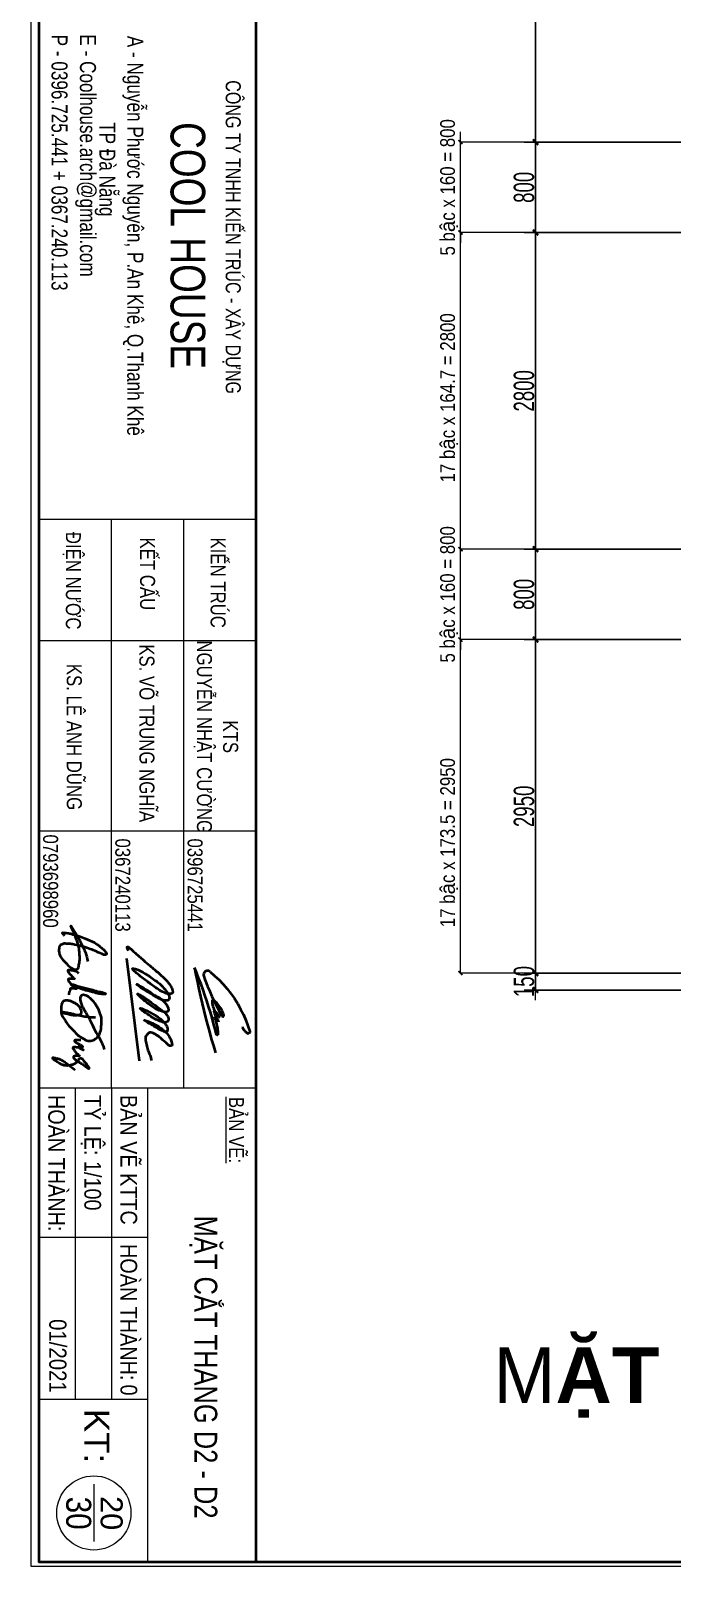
# Model space of a CAD drawing. Header units: inches. Extents: x 921646 to 2157952, y -92667 to 262089.
# Drawn here: x 1992484 to 1998157, y 19382 to 32964 of the extents above; entities that cross this region are included whole.
import ezdxf
from ezdxf.enums import TextEntityAlignment as Align

# ---------------------------------------------------------------- set-up
doc = ezdxf.new("R2010")
doc.units = ezdxf.units.IN
doc.header["$MEASUREMENT"] = 0
doc.layers.get('0').update_dxf_attribs({"lineweight": 9})
doc.layers.get('DEFPOINTS').update_dxf_attribs({"lineweight": 9})
for name, color, linetype, lineweight in [('00 gach chiu lua', 30, 'Continuous', 13), ('09-DIMOUT', 251, 'Continuous', 9), ('13 TRICH DAN', 134, 'Continuous', 9), ('Cp Net Manh 0.15', 8, 'Continuous', 15), ('Cp Net Thep 0.40', 2, 'Continuous', 40), ('Cp Text 0.15', 3, 'Continuous', 15), ('dim', 252, 'Continuous', 9)]:
    doc.layers.add(name, color=color, linetype=linetype, lineweight=lineweight)
doc.layers.add('02-TEXT', color=7, linetype='Continuous')
doc.styles.add('C', font='VHARIAL.TTF')
doc.styles.add('IN', font='VHARIAL.TTF')
doc.styles.add('KICHTHUOC', font='VHELVCN.TTF', dxfattribs={"width": 0.8})
doc.styles.add('Text', font='VKORIN.TTF')
doc.styles.add('VNI-AVO bold', font='VAVOB.TTF')
doc.styles.add('VNI-HEVLECON regular', font='VHELVCN.TTF')
doc.dimstyles.new('Copy of 100', dxfattribs={"dimscale": 100, "dimtxt": 1.8, "dimasz": 0.003, "dimexe": 1, "dimexo": 0, "dimgap": 0.1, "dimtad": 1, "dimdec": 0, "dimdsep": 46, "dimtxsty": 'KICHTHUOC', "dimblk": '1A', "dimcen": 0.001, "dimdle": 1.5, "dimclrt": 3, "dimadec": 0, "dimazin": 0, "dimtfac": 1, "dimtdec": 0, "dimtix": 1, "dimtmove": 2, "dimatfit": 3, "dimldrblk": '1A', "dimfxl": 1, "dimtolj": 1, "dimtzin": 0, "dimarcsym": 0})
doc.dimstyles.new('KL - 50', dxfattribs={"dimscale": 100, "dimtxt": 1.5, "dimasz": 0.9, "dimexe": 0, "dimexo": 1.2, "dimgap": 0.2, "dimtad": 1, "dimdec": 0, "dimlfac": 0.5, "dimzin": 12, "dimdsep": 46, "dimtxsty": 'VNI-HEVLECON regular', "dimblk": 'ARCHTICK', "dimcen": 0.5, "dimclrd": 256, "dimclre": 256, "dimclrt": 7, "dimadec": 0, "dimazin": 0, "dimtfac": 1, "dimtdec": 0, "dimtix": 1, "dimtmove": 2, "dimatfit": 3, "dimldrblk": 'ARCHTICK', "dimfxl": 200, "dimtolj": 1, "dimtzin": 0, "dimlwd": -1, "dimlwe": -1, "dimarcsym": 0})

# ---------------------------------------------------------------- blocks, each defined once
blk = doc.blocks.new('Khung Ht dep')
for p, q in [((17870, 4392), (17870, 1792)), ((19329, 4392), (19329, 1792)), ((21612, 4392), (21612, 1792)), ((24693, 4392), (24693, 1792)), ((17870, 3525), (24693, 3525)), ((24693, 3092), (30380, 3092)), ((17870, 2658), (24693, 2658))]:
    blk.add_line(p, q)
at = {"ltscale": 100}
blk.add_line((29447, 2449), (30135, 2449), dxfattribs=at)
blk.add_circle((29791, 2449), 445, dxfattribs=at)
at = {"layer": 'Cp Net Thep 0.40', "color": 106}
blk.add_line((3162, 4392), (30380, 4392), dxfattribs=at)
at = {"layer": 'Cp Net Thep 0.40'}
for p, q in [((23746, 4209), (23811, 4242)), ((23811, 4242), (23878, 4271)), ((23878, 4271), (23946, 4297)), ((23946, 4297), (24016, 4319)), ((23976, 4236), (23984, 4240)), ((23984, 4240), (23991, 4245)), ((23991, 4245), (23999, 4250)), ((23999, 4250), (24006, 4255)), ((24006, 4255), (24012, 4262)), ((24012, 4262), (24019, 4268)), ((24016, 4319), (24019, 4320)), ((24019, 4320), (24021, 4320)), ((24019, 4268), (24024, 4275)), ((24021, 4320), (24024, 4319)), ((24024, 4319), (24027, 4318)), ((24024, 4275), (24029, 4283)), ((24027, 4318), (24030, 4317)), ((24029, 4283), (24033, 4291)), ((24030, 4317), (24032, 4315)), ((24032, 4315), (24034, 4313)), ((24033, 4291), (24037, 4299)), ((24034, 4313), (24036, 4310)), ((24036, 4310), (24037, 4308)), ((24037, 4308), (24037, 4305)), ((24037, 4305), (24038, 4302)), ((24038, 4302), (24037, 4299)), ((23503, 4048), (23560, 4093)), ((23560, 4093), (23620, 4135)), ((23620, 4135), (23682, 4174)), ((23682, 4174), (23746, 4209)), ((23959, 4230), (23967, 4233)), ((23967, 4233), (23976, 4236)), ((23297, 3842), (23345, 3897)), ((23345, 3897), (23395, 3950)), ((23395, 3950), (23448, 4000)), ((23448, 4000), (23503, 4048)), ((23595, 3865), (23635, 3884)), ((23634, 3876), (23633, 3874)), ((23633, 3874), (23634, 3872)), ((23635, 3879), (23634, 3877)), ((23634, 3877), (23634, 3876)), ((23634, 3872), (23634, 3871)), ((23634, 3871), (23635, 3869)), ((23635, 3884), (23641, 3887)), ((23641, 3887), (23635, 3879)), ((23635, 3869), (23636, 3868)), ((23641, 3887), (23675, 3903)), ((23646, 3894), (23641, 3887)), ((23659, 3909), (23646, 3894)), ((23672, 3923), (23659, 3909)), ((23660, 3867), (23678, 3869)), ((23686, 3936), (23672, 3923)), ((23675, 3903), (23714, 3923)), ((23678, 3869), (23696, 3872)), ((23701, 3949), (23686, 3936)), ((23696, 3872), (23714, 3877)), ((23717, 3960), (23701, 3949)), ((23714, 3923), (23753, 3944)), ((23714, 3877), (23731, 3882)), ((23733, 3971), (23717, 3960)), ((23731, 3882), (23748, 3889)), ((23750, 3980), (23733, 3971)), ((23748, 3889), (23765, 3896)), ((23767, 3989), (23750, 3980)), ((23753, 3944), (23792, 3965)), ((23765, 3896), (23772, 3900)), ((23785, 3996), (23767, 3989)), ((23769, 3896), (23768, 3895)), ((23768, 3895), (23768, 3893)), ((23768, 3893), (23768, 3892)), ((23768, 3892), (23768, 3891)), ((23768, 3891), (23769, 3890)), ((23772, 3900), (23769, 3896)), ((23769, 3890), (23769, 3889)), ((23769, 3889), (23770, 3888)), ((23770, 3888), (23772, 3887)), ((23772, 3900), (23781, 3905)), ((23773, 3902), (23772, 3900)), ((23772, 3887), (23773, 3887)), ((23778, 3908), (23773, 3902)), ((23773, 3887), (23774, 3887)), ((23774, 3887), (23775, 3887)), ((23775, 3887), (23777, 3887)), ((23777, 3887), (23787, 3891)), ((23783, 3913), (23778, 3908)), ((23781, 3905), (23797, 3914)), ((23787, 3919), (23783, 3913)), ((23803, 4003), (23785, 3996)), ((23793, 3924), (23787, 3919)), ((23787, 3891), (23798, 3895)), ((23792, 3965), (23830, 3987)), ((23798, 3929), (23793, 3924)), ((23797, 3914), (23812, 3924)), ((23803, 3934), (23798, 3929)), ((23798, 3895), (23808, 3899)), ((23822, 4008), (23803, 4003)), ((23809, 3938), (23803, 3934)), ((23808, 3899), (23818, 3904)), ((23815, 3943), (23809, 3938)), ((23812, 3924), (23826, 3936)), ((23821, 3947), (23815, 3943)), ((23818, 3904), (23828, 3908)), ((23822, 4008), (23819, 4007)), ((23827, 3951), (23821, 3947)), ((23825, 4008), (23822, 4008)), ((23827, 4008), (23825, 4008)), ((23826, 3936), (23840, 3948)), ((23830, 4006), (23827, 4008)), ((23834, 3954), (23827, 3951)), ((23828, 3908), (23839, 3913)), ((23832, 4005), (23830, 4006)), ((23830, 3987), (23832, 3989)), ((23834, 4002), (23832, 4005)), ((23832, 3989), (23834, 3991)), ((23835, 4000), (23834, 4002)), ((23834, 3991), (23835, 3994)), ((23835, 3955), (23834, 3954)), ((23836, 3997), (23835, 4000)), ((23835, 3994), (23836, 3997)), ((23836, 3955), (23835, 3955)), ((23837, 3956), (23836, 3955)), ((23838, 3955), (23837, 3956)), ((23838, 3900), (23837, 3899)), ((23837, 3899), (23837, 3898)), ((23837, 3898), (23837, 3897)), ((23837, 3897), (23837, 3897)), ((23837, 3897), (23837, 3896)), ((23837, 3896), (23838, 3895)), ((23839, 3955), (23838, 3955)), ((23843, 3904), (23838, 3900)), ((23838, 3900), (23838, 3900)), ((23838, 3895), (23839, 3894)), ((23838, 3895), (23838, 3895)), ((23840, 3954), (23839, 3955)), ((23839, 3913), (23849, 3918)), ((23839, 3894), (23840, 3894)), ((23841, 3953), (23840, 3954)), ((23840, 3948), (23841, 3949)), ((23840, 3894), (23841, 3894)), ((23841, 3952), (23841, 3953)), ((23841, 3951), (23841, 3952)), ((23841, 3950), (23841, 3951)), ((23841, 3949), (23841, 3950)), ((23841, 3894), (23857, 3900)), ((23841, 3894), (23842, 3894)), ((23847, 3908), (23843, 3904)), ((23852, 3912), (23847, 3908)), ((23849, 3918), (23859, 3923)), ((23917, 3885), (23849, 3866)), ((23857, 3916), (23852, 3912)), ((23862, 3920), (23857, 3916)), ((23857, 3900), (23874, 3906)), ((23859, 3923), (23869, 3928)), ((23867, 3924), (23862, 3920)), ((23872, 3928), (23867, 3924)), ((23869, 3928), (23878, 3934)), ((23877, 3931), (23872, 3928)), ((23874, 3906), (23891, 3911)), ((23882, 3935), (23877, 3931)), ((23878, 3934), (23888, 3939)), ((23887, 3938), (23882, 3935)), ((23892, 3942), (23887, 3938)), ((23888, 3939), (23898, 3945)), ((23891, 3911), (23908, 3916)), ((23898, 3945), (23892, 3942)), ((23908, 3916), (23926, 3920)), ((23985, 3903), (23917, 3885)), ((23926, 3920), (23943, 3924)), ((23943, 3924), (23960, 3927)), ((23960, 3927), (23978, 3930)), ((23978, 3930), (23996, 3932)), ((24054, 3920), (23985, 3903)), ((23996, 3932), (24013, 3934)), ((24013, 3934), (24031, 3935)), ((24031, 3935), (24049, 3936)), ((24049, 3936), (24051, 3936)), ((24051, 3936), (24052, 3935)), ((24052, 3935), (24054, 3935)), ((24054, 3935), (24055, 3933)), ((24055, 3921), (24054, 3920)), ((24055, 3933), (24057, 3932)), ((24056, 3923), (24055, 3921)), ((24057, 3925), (24056, 3923)), ((24057, 3932), (24057, 3930)), ((24057, 3930), (24058, 3928)), ((24058, 3926), (24057, 3925)), ((24058, 3928), (24058, 3926)), ((24102, 3857), (24186, 3882)), ((24186, 3882), (24270, 3907)), ((23288, 3823), (23286, 3813)), ((23286, 3813), (23287, 3803)), ((23287, 3803), (23290, 3793)), ((23292, 3833), (23288, 3823)), ((23290, 3793), (23295, 3785)), ((23297, 3842), (23292, 3833)), ((23295, 3785), (23302, 3777)), ((23302, 3777), (23310, 3771)), ((23310, 3771), (23319, 3767)), ((23381, 3709), (23315, 3683)), ((23319, 3767), (23329, 3765)), ((23329, 3765), (23339, 3765)), ((23336, 3673), (23422, 3690)), ((23339, 3765), (23349, 3767)), ((23349, 3767), (23391, 3781)), ((23447, 3734), (23381, 3709)), ((23391, 3781), (23432, 3797)), ((23422, 3690), (23507, 3708)), ((23432, 3797), (23473, 3813)), ((23513, 3758), (23447, 3734)), ((23473, 3813), (23514, 3830)), ((23507, 3708), (23593, 3727)), ((23580, 3781), (23513, 3758)), ((23514, 3830), (23555, 3847)), ((23555, 3847), (23595, 3865)), ((23647, 3804), (23580, 3781)), ((23593, 3727), (23678, 3747)), ((23636, 3868), (23637, 3867)), ((23637, 3867), (23639, 3866)), ((23639, 3866), (23640, 3866)), ((23640, 3866), (23642, 3866)), ((23642, 3866), (23660, 3867)), ((23642, 3866), (23644, 3866)), ((23714, 3825), (23647, 3804)), ((23678, 3747), (23763, 3768)), ((23782, 3846), (23714, 3825)), ((23763, 3768), (23848, 3789)), ((23849, 3866), (23782, 3846)), ((23848, 3789), (23933, 3811)), ((23933, 3811), (24017, 3834)), ((24017, 3834), (24102, 3857)), ((23315, 3683), (23250, 3657)), ((23250, 3657), (23336, 3673)), ((23140, 2839), (24368, 2993))]:
    blk.add_line(p, q, dxfattribs=at)
at = {"layer": 'Cp Net Thep 0.40', "color": 106, "flags": 128}
blk.add_lwpolyline([(30380, 21415), (30380, 1792), (3162, 1792), (3162, 21415)], close=True, dxfattribs=at)
at = {"layer": 'Cp Net Thep 0.40'}
for points, knots in [([(23048, 2865), (23027, 2855), (22967, 2827), (23089, 2961), (23141, 3026), (23235, 3131), (23301, 3212), (23365, 3283), (23407, 3328), (23451, 3358), (23487, 3381), (23521, 3395), (23561, 3395), (23568, 3339), (23546, 3285), (23502, 3202), (23420, 3102), (23362, 3014), (23226, 2858), (23293, 3025), (23338, 3094), (23401, 3184), (23458, 3266), (23532, 3317), (23579, 3355), (23637, 3358), (23649, 3299), (23615, 3216), (23554, 3120), (23507, 3035), (23410, 2909), (23518, 3089), (23577, 3172), (23623, 3262), (23682, 3316), (23722, 3336), (23757, 3349), (23789, 3323), (23776, 3272), (23749, 3197), (23690, 3105), (23495, 2886), (23657, 3127), (23724, 3218), (23777, 3295), (23829, 3335), (23885, 3357), (23912, 3305), (23897, 3260), (23876, 3200), (23828, 3122), (23678, 2900), (23820, 3214), (23906, 3293), (23963, 3333), (24034, 3335), (23994, 3240), (23959, 3185), (23849, 2992), (23925, 3183), (23976, 3254), (24039, 3333), (24101, 3366), (24142, 3383), (24187, 3393), (24190, 3353), (24150, 3318), (24111, 3267), (24064, 3217), (24041, 3171), (24013, 3123), (24050, 3090), (24084, 3061), (24143, 3072), (24204, 3086), (24264, 3106), (24315, 3128), (24348, 3136), (24364, 3141)], [0, 0, 0, 0, 51.710473, 147.461102, 304.551356, 404.767039, 546.940695, 624.788455, 689.478259, 731.080875, 784.561777, 815.459374, 843.390665, 888.114665, 947.720955, 1025.419846, 1169.483132, 1311.324045, 1427.165376, 1532.24979, 1636.747447, 1723.463988, 1850.957465, 1937.328975, 1988.752564, 2035.817621, 2074.578669, 2138.526707, 2310.868321, 2393.623073, 2474.71882, 2623.349347, 2707.399684, 2840.695322, 2906.201923, 2943.287014, 2977.221315, 3009.00854, 3044.265978, 3119.745514, 3247.13431, 3428.959357, 3621.362754, 3725.903667, 3830.193707, 3882.172824, 3930.050327, 3980.285684, 4014.172464, 4073.273477, 4165.999081, 4325.177942, 4566.136162, 4687.47574, 4728.64301, 4781.585804, 4834.609694, 4950.479045, 5086.399486, 5189.656801, 5331.497266, 5415.50268, 5481.733535, 5534.311929, 5562.397061, 5589.820556, 5622.057586, 5719.025691, 5783.787922, 5823.887591, 5879.16188, 5920.709372, 5954.25218, 6012.052625, 6082.250546, 6148.662441, 6199.929772, 6249.335308, 6249.335308, 6249.335308, 6249.335308]), ([(22867, 2100), (22864, 2097), (22858, 2090), (22847, 2081), (22839, 2075), (22827, 2069), (22829, 2088), (22829, 2106), (22833, 2132), (22838, 2164), (22853, 2205), (22868, 2269), (22905, 2354), (22938, 2448), (22993, 2518), (23032, 2569), (23062, 2593), (23087, 2604), (23098, 2587), (23086, 2543), (23057, 2485), (23023, 2402), (22993, 2317), (22978, 2236), (22962, 2172), (22963, 2126), (22957, 2089), (22970, 2064), (22977, 2039), (23005, 2035), (23033, 2026), (23069, 2031), (23134, 2049), (23191, 2119), (23259, 2174), (23273, 2227), (23264, 2262), (23221, 2268), (23168, 2282), (23096, 2278), (23019, 2274), (22922, 2245), (22868, 2227), (22721, 2158), (22812, 2211), (22876, 2258), (22984, 2308), (23068, 2353), (23137, 2368), (23173, 2375)], [0, 0, 0, 0, 13.195619, 28.067532, 40.387153, 47.476101, 58.9671, 78.072193, 111.927883, 133.823251, 175.228045, 243.170918, 332.158683, 452.221605, 537.075219, 601.082379, 639.224936, 658.085394, 668.241482, 690.301471, 787.641594, 866.303336, 957.879981, 1058.626494, 1113.601905, 1154.367944, 1197.553444, 1218.470011, 1241.195908, 1268.27687, 1293.377523, 1329.913768, 1376.025481, 1492.001749, 1592.984356, 1625.868514, 1653.4531, 1687.775156, 1742.133602, 1823.505494, 1897.55924, 1978.965745, 2101.574383, 2188.932234, 2200.956226, 2378.325866, 2453.964839, 2553.606175, 2663.097111, 2663.097111, 2663.097111, 2663.097111]), ([(23318, 2270), (23312, 2263), (23294, 2241), (23284, 2203), (23279, 2167), (23277, 2149), (23281, 2133), (23296, 2142), (23310, 2150), (23328, 2162), (23346, 2182), (23363, 2193), (23384, 2226), (23383, 2190), (23384, 2173), (23382, 2153), (23387, 2140), (23402, 2140), (23417, 2153), (23444, 2168), (23480, 2238), (23514, 2330), (23543, 2455), (23561, 2511), (23566, 2613), (23546, 2546), (23539, 2496), (23507, 2400), (23493, 2310), (23464, 2230), (23453, 2195), (23450, 2166), (23466, 2198), (23477, 2210), (23486, 2229), (23507, 2244), (23500, 2220), (23499, 2205), (23499, 2187), (23497, 2166), (23524, 2165), (23543, 2149), (23563, 2149), (23573, 2149)], [0, 0, 0, 0, 26.407278, 83.542263, 114.557292, 134.094803, 142.102859, 153.635787, 172.54052, 194.993385, 219.064193, 248.1547, 270.915111, 288.901392, 318.971016, 336.948775, 345.260726, 356.167164, 375.249038, 405.052406, 444.709346, 604.36234, 713.243198, 797.769891, 850.740331, 877.165884, 947.835109, 1033.18455, 1164.79583, 1225.648147, 1282.282785, 1284.827302, 1303.35697, 1333.459371, 1357.161168, 1370.367698, 1383.615977, 1406.029269, 1424.40626, 1439.160992, 1459.190605, 1487.209139, 1516.083468, 1516.083468, 1516.083468, 1516.083468]), ([(23849, 2468), (23848, 2450), (23846, 2407), (23834, 2311), (23813, 2221), (23790, 2129), (23790, 2102), (23779, 2066), (23796, 2089), (23797, 2116), (23811, 2165), (23821, 2217), (23816, 2260), (23808, 2296), (23773, 2305), (23740, 2290), (23708, 2271), (23685, 2239), (23666, 2207), (23647, 2169), (23642, 2131), (23641, 2089), (23672, 2065), (23714, 2055), (23764, 2055), (23824, 2060), (23872, 2101), (23939, 2137), (23995, 2199), (24064, 2256), (24094, 2318), (24131, 2370), (24129, 2425), (24098, 2479), (24041, 2526), (23950, 2540), (23849, 2547), (23756, 2509), (23674, 2467), (23619, 2409), (23577, 2360), (23572, 2282), (23671, 2285), (23744, 2327), (23825, 2373), (23906, 2422), (23990, 2450), (24061, 2499), (24127, 2535), (24185, 2560), (24221, 2571), (24232, 2574)], [0, 0, 0, 0, 56.382115, 126.371781, 290.429567, 345.042978, 388.331159, 402.812357, 412.95854, 446.446507, 498.45499, 556.956879, 605.198074, 631.136176, 658.44799, 699.558755, 736.098491, 770.286992, 814.997954, 849.236833, 896.182136, 930.171878, 966.094488, 1003.277065, 1060.292638, 1114.454223, 1179.656623, 1242.127489, 1341.032841, 1427.878598, 1508.614689, 1546.863637, 1614.569899, 1659.230534, 1732.047856, 1825.694893, 1931.818664, 2030.794185, 2122.24595, 2205.45075, 2267.989042, 2319.690373, 2390.946317, 2490.466257, 2591.541033, 2666.186819, 2775.547166, 2850.773912, 2924.987818, 3002.149058, 3037.826421, 3037.826421, 3037.826421, 3037.826421]), ([(24118, 2293), (24118, 2278), (24118, 2256), (24119, 2204), (24154, 2243), (24167, 2275), (24181, 2302), (24213, 2330), (24174, 2280), (24204, 2261), (24217, 2289), (24227, 2301), (24241, 2332), (24225, 2311), (24221, 2295), (24210, 2270), (24206, 2241), (24200, 2218), (24208, 2192), (24233, 2209), (24261, 2227), (24281, 2251), (24310, 2289), (24304, 2248), (24309, 2230), (24308, 2204), (24330, 2202), (24346, 2219), (24364, 2244), (24386, 2279), (24409, 2317), (24435, 2351), (24452, 2369), (24463, 2400), (24426, 2377), (24404, 2361), (24373, 2334), (24348, 2318), (24337, 2296), (24338, 2272), (24359, 2260), (24382, 2246), (24403, 2218), (24419, 2178), (24427, 2136), (24422, 2093), (24409, 2054), (24388, 2017), (24359, 1988), (24349, 1958), (24321, 1956), (24333, 1989), (24339, 2018), (24355, 2062), (24380, 2104), (24409, 2138), (24442, 2178), (24461, 2206), (24475, 2226)], [0, 0, 0, 0, 50.939403, 76.354963, 108.065557, 148.865754, 195.223711, 204.727523, 250.89264, 261.806989, 290.897027, 311.535171, 331.987888, 343.220508, 366.940765, 390.794433, 420.92424, 452.558432, 468.406064, 479.882438, 525.579601, 572.000511, 593.932623, 619.737879, 646.259923, 665.383245, 681.327226, 699.021732, 732.034368, 776.102594, 821.727815, 865.557545, 897.588151, 913.164859, 930.334687, 984.118384, 1021.783966, 1048.983309, 1069.640366, 1094.648763, 1110.765692, 1136.712801, 1176.107308, 1212.717527, 1267.039898, 1302.177495, 1339.941354, 1390.949997, 1427.119215, 1464.273112, 1473.856247, 1496.44566, 1534.430774, 1579.520005, 1629.757525, 1682.283947, 1712.727011, 1785.309544, 1785.309544, 1785.309544, 1785.309544])]:
    blk.add_open_spline(points, degree=3, knots=knots, dxfattribs=at)
at = {"layer": 'Cp Text 0.15', "color": 7}
for p, q in [((26480, 1792), (26480, 3092)), ((28430, 3092), (28430, 1792)), ((24693, 2659), (28430, 2659)), ((24693, 2226), (28430, 2226))]:
    blk.add_line(p, q, dxfattribs=at)
at = {"layer": 'DEFPOINTS', "ltscale": 100}
blk.add_lwpolyline([(30430, 1692), (30430, 21515), (1912, 21515), (1912, 1692)], close=True, dxfattribs=at)
at = {"ltscale": 100, "style": 'IN', "width": 0.85}
blk.add_text('30', height=300, dxfattribs=at).set_placement((29991, 2117, -32416), align=Align.RIGHT)
at = {"layer": 'Cp Text 0.15', "color": 8, "style": 'Text', "width": 0.8}
for s, height, p in [('COÂNG TY TNHH KIEÁN TRUÙC - XAÂY DÖÏNG', 180.23, (12602, 4030)), ('COOL HOUSE', 415.3, (13104, 3369)), ('A - Nguyeãn Phöôùc Nguyeân, P.An Kheâ, Q.Thanh Kheâ', 192.25, (12069, 2849)), ('TP Ñaø Naüng', 192.25, (13105, 2516)), ('E - Coolhouse.arch@gmail.com', 192.25, (12052, 2282)), ('P - 0396.725.441 + 0367.240.113', 192.25, (12055, 1941))]:
    blk.add_text(s, height=height, dxfattribs=at).set_placement(p)
at = {"layer": 'Cp Text 0.15', "color": 7, "ltscale": 100, "style": 'IN'}
for s, height, width, p in [('%%ub¶n vÏ:', 180, 0.8, (24799, 4069)), ('KIÕN TRóC', 180, 0.8, (18088, 3849)), ('KÕT CÊU', 180, 0.8, (18088, 3003)), ('b¶n vÏ KTTC', 200, 0.85, (24776, 2768)), ('HOµN THµNH:', 200, 0.85, (26564, 2768)), ('tû lÖ: 1/100', 200, 0.85, (24776, 2335)), ('§IÖN N¦íC', 180, 0.8, (18020, 2113)), ('hoµn thµnh:', 200, 0.85, (24776, 1902))]:
    blk.add_text(s, height=height, dxfattribs=dict(at, width=width)).set_placement(p)
at = {"layer": 'Cp Text 0.15', "color": 7, "ltscale": 100, "style": 'IN', "width": 0.8}
for s, p in [('kts', (20478, 3999)), ('NGUYÔN NHËT C¦êNG', (20478, 3685)), ('0396725441', (22258, 3573)), ('ks. Vâ TRUNG NGHÜA', (20436, 2995)), ('0367240113', (22258, 2706)), ('ks. L£ ANH DòNG', (20481, 2124)), ('0793698960', (22210, 1840))]:
    blk.add_text(s, height=180, dxfattribs=at).set_placement(p, align=Align.CENTER)
at = {"layer": 'Cp Text 0.15', "color": 7, "ltscale": 100, "style": 'IN', "width": 0.85}
for s, height, p in [('0', 200, (28382, 2768)), ('01/2021', 206.1, (28349, 1914))]:
    blk.add_text(s, height=height, dxfattribs=at).set_placement(p, align=Align.RIGHT)
at = {"layer": 'Cp Text 0.15', "color": 7, "ltscale": 100, "style": 'IN'}
blk.add_text('Kt:', height=300, dxfattribs=at).set_placement((28868, 2335), align=Align.CENTER)
blk = doc.blocks.new('_ArchTick')
at = {"layer": 'dim', "const_width": 0.15}
blk.add_lwpolyline([(0.2, 0.2), (-0.2, -0.2)], dxfattribs=at)
blk = doc.blocks.new('*D502')
at = {"layer": '09-DIMOUT', "transparency": 16777216}
for p, q in [((1996985, 27579), (1996284, 27579)), ((1996284, 24629), (1996284, 27579)), ((1997612, 24629), (1996284, 24629))]:
    blk.add_line(p, q, dxfattribs=at)
at = {"layer": 'DEFPOINTS', "color": 0, "transparency": 16777216}
for p in [(1996284, 27579), (1997105, 27579), (1997732, 24629)]:
    blk.add_point(p, dxfattribs=at)
at = {"layer": '09-DIMOUT', "transparency": 16777216, "xscale": 90, "yscale": 90, "zscale": 90}
for p, rotation in [((1996284, 27579), 90), ((1996284, 24629), 270)]:
    blk.add_blockref('_ArchTick', p, dxfattribs=dict(at, rotation=rotation))
at = {"layer": '09-DIMOUT', "color": 7, "transparency": 16777216, "insert": (1996184, 25783), "char_height": 150, "attachment_point": 5, "rotation": 90, "style": 'VNI-HEVLECON regular'}
blk.add_mtext('\\A1;{\\H0.86667x;17 b\\fArial|b0|i0|c0|p34;ậ\\fVNI-Helve-Condense|b0|i0|c0|p2;c x 173.5 = 2950}', dxfattribs=at)
blk = doc.blocks.new('KTHUOC')
blk.add_hatch(color=256).paths.add_polyline_path([(-71, -42), (42, 71, -1), (71, 42), (-42, -71, -1)])
for p, q in [((-14, 14), (14, -14)), ((0, -200), (0, 200)), ((-300, 0), (300, 0))]:
    blk.add_line(p, q)
for points in [[(42, 71), (-71, -42)], [(-42, -71), (71, 42)]]:
    blk.add_lwpolyline(points)
for centre, start, end in [((57, 57), 315, 135), ((-57, -57), 135, 315)]:
    blk.add_arc(centre, 20, start, end)
blk = doc.blocks.new('1A')
at = {"layer": '00 gach chiu lua'}
blk.add_blockref('KTHUOC', (0, 0), dxfattribs=at)
blk = doc.blocks.new('*D503')
at = {"layer": '09-DIMOUT', "color": 0, "lineweight": -2, "transparency": 16777216}
for p, q in [((1998966, 24629), (1996848, 24629)), ((1996948, 24629), (1996948, 24630)), ((1996948, 24479), (1996948, 24629)), ((1998303, 24479), (1996848, 24479)), ((1996948, 24479), (1996948, 24479))]:
    blk.add_line(p, q, dxfattribs=at)
at = {"layer": 'DEFPOINTS', "color": 0, "transparency": 16777216}
for p in [(1996948, 24629), (1998966, 24629), (1998303, 24479)]:
    blk.add_point(p, dxfattribs=at)
at = {"layer": '09-DIMOUT', "color": 0, "lineweight": -2, "transparency": 16777216, "xscale": 0.3, "yscale": 0.3, "zscale": 0.3}
for p, rotation in [((1996948, 24629), 270), ((1996948, 24479), 90)]:
    blk.add_blockref('1A', p, dxfattribs=dict(at, rotation=rotation))
at = {"layer": '09-DIMOUT', "color": 3, "transparency": 16777216, "insert": (1996846, 24554), "char_height": 180, "attachment_point": 5, "rotation": 90, "style": 'KICHTHUOC'}
blk.add_mtext('\\A1;150', dxfattribs=at)
blk = doc.blocks.new('*D504')
at = {"layer": '09-DIMOUT', "color": 0, "lineweight": -2, "transparency": 16777216}
for p, q in [((1998916, 27579), (1996848, 27579)), ((1996948, 24629), (1996948, 27579)), ((1998966, 24629), (1996848, 24629))]:
    blk.add_line(p, q, dxfattribs=at)
at = {"layer": 'DEFPOINTS', "color": 0, "transparency": 16777216}
for p in [(1996948, 27579), (1998916, 27579), (1998966, 24629)]:
    blk.add_point(p, dxfattribs=at)
at = {"layer": '09-DIMOUT', "color": 0, "lineweight": -2, "transparency": 16777216, "xscale": 0.3, "yscale": 0.3, "zscale": 0.3}
for p, rotation in [((1996948, 27579), 90), ((1996948, 24629), 270)]:
    blk.add_blockref('1A', p, dxfattribs=dict(at, rotation=rotation))
at = {"layer": '09-DIMOUT', "color": 3, "transparency": 16777216, "insert": (1996846, 26104), "char_height": 180, "attachment_point": 5, "rotation": 90, "style": 'KICHTHUOC'}
blk.add_mtext('\\A1;2950', dxfattribs=at)
blk = doc.blocks.new('*D505')
at = {"layer": '09-DIMOUT', "color": 0, "lineweight": -2, "transparency": 16777216}
for p, q in [((1998303, 28379), (1996848, 28379)), ((1996948, 27579), (1996948, 28379)), ((1998916, 27579), (1996848, 27579))]:
    blk.add_line(p, q, dxfattribs=at)
at = {"layer": 'DEFPOINTS', "color": 0, "transparency": 16777216}
for p in [(1996948, 28379), (1998303, 28379), (1998916, 27579)]:
    blk.add_point(p, dxfattribs=at)
at = {"layer": '09-DIMOUT', "color": 0, "lineweight": -2, "transparency": 16777216, "xscale": 0.3, "yscale": 0.3, "zscale": 0.3}
for p, rotation in [((1996948, 28379), 90), ((1996948, 27579), 270)]:
    blk.add_blockref('1A', p, dxfattribs=dict(at, rotation=rotation))
at = {"layer": '09-DIMOUT', "color": 3, "transparency": 16777216, "insert": (1996846, 27979), "char_height": 180, "attachment_point": 5, "rotation": 90, "style": 'KICHTHUOC'}
blk.add_mtext('\\A1;800', dxfattribs=at)
blk = doc.blocks.new('*D506')
at = {"layer": '09-DIMOUT', "color": 0, "lineweight": -2, "transparency": 16777216}
for p, q in [((1998916, 31179), (1996848, 31179)), ((1996948, 28379), (1996948, 31179)), ((1998303, 28379), (1996848, 28379))]:
    blk.add_line(p, q, dxfattribs=at)
at = {"layer": 'DEFPOINTS', "color": 0, "transparency": 16777216}
for p in [(1996948, 31179), (1998916, 31179), (1998303, 28379)]:
    blk.add_point(p, dxfattribs=at)
at = {"layer": '09-DIMOUT', "color": 0, "lineweight": -2, "transparency": 16777216, "xscale": 0.3, "yscale": 0.3, "zscale": 0.3}
for p, rotation in [((1996948, 31179), 90), ((1996948, 28379), 270)]:
    blk.add_blockref('1A', p, dxfattribs=dict(at, rotation=rotation))
at = {"layer": '09-DIMOUT', "color": 3, "transparency": 16777216, "insert": (1996846, 29779), "char_height": 180, "attachment_point": 5, "rotation": 90, "style": 'KICHTHUOC'}
blk.add_mtext('\\A1;2800', dxfattribs=at)
blk = doc.blocks.new('*D507')
at = {"layer": '09-DIMOUT', "color": 0, "lineweight": -2, "transparency": 16777216}
for p, q in [((1998303, 31979), (1996848, 31979)), ((1996948, 31179), (1996948, 31979)), ((1998916, 31179), (1996848, 31179))]:
    blk.add_line(p, q, dxfattribs=at)
at = {"layer": 'DEFPOINTS', "color": 0, "transparency": 16777216}
for p in [(1996948, 31979), (1998303, 31979), (1998916, 31179)]:
    blk.add_point(p, dxfattribs=at)
at = {"layer": '09-DIMOUT', "color": 0, "lineweight": -2, "transparency": 16777216, "xscale": 0.3, "yscale": 0.3, "zscale": 0.3}
for p, rotation in [((1996948, 31979), 90), ((1996948, 31179), 270)]:
    blk.add_blockref('1A', p, dxfattribs=dict(at, rotation=rotation))
at = {"layer": '09-DIMOUT', "color": 3, "transparency": 16777216, "insert": (1996846, 31579), "char_height": 180, "attachment_point": 5, "rotation": 90, "style": 'KICHTHUOC'}
blk.add_mtext('\\A1;800', dxfattribs=at)
blk = doc.blocks.new('*D508')
at = {"layer": '09-DIMOUT', "color": 0, "lineweight": -2, "transparency": 16777216}
for p, q in [((1998303, 35579), (1996848, 35579)), ((1996948, 31979), (1996948, 35579)), ((1998303, 31979), (1996848, 31979))]:
    blk.add_line(p, q, dxfattribs=at)
at = {"layer": 'DEFPOINTS', "color": 0, "transparency": 16777216}
for p in [(1996948, 35579), (1998303, 35579), (1998303, 31979)]:
    blk.add_point(p, dxfattribs=at)
at = {"layer": '09-DIMOUT', "color": 0, "lineweight": -2, "transparency": 16777216, "xscale": 0.3, "yscale": 0.3, "zscale": 0.3}
for p, rotation in [((1996948, 35579), 90), ((1996948, 31979), 270)]:
    blk.add_blockref('1A', p, dxfattribs=dict(at, rotation=rotation))
at = {"layer": '09-DIMOUT', "color": 3, "transparency": 16777216, "insert": (1996846, 33779), "char_height": 180, "attachment_point": 5, "rotation": 90, "style": 'KICHTHUOC'}
blk.add_mtext('\\A1;3600', dxfattribs=at)
blk = doc.blocks.new('*D509')
at = {"layer": '09-DIMOUT', "transparency": 16777216}
for p, q in [((1996284, 28379), (1996284, 28469)), ((1996985, 28379), (1996284, 28379)), ((1996284, 27579), (1996284, 28379)), ((1997612, 27579), (1996284, 27579)), ((1996284, 27579), (1996284, 27489))]:
    blk.add_line(p, q, dxfattribs=at)
at = {"layer": 'DEFPOINTS', "color": 0, "transparency": 16777216}
for p in [(1996284, 28379), (1997105, 28379), (1997732, 27579)]:
    blk.add_point(p, dxfattribs=at)
at = {"layer": '09-DIMOUT', "transparency": 16777216, "xscale": 90, "yscale": 90, "zscale": 90}
for p, rotation in [((1996284, 28379), 270), ((1996284, 27579), 90)]:
    blk.add_blockref('_ArchTick', p, dxfattribs=dict(at, rotation=rotation))
at = {"layer": '09-DIMOUT', "color": 7, "transparency": 16777216, "insert": (1996184, 27979), "char_height": 150, "attachment_point": 5, "rotation": 90, "style": 'VNI-HEVLECON regular'}
blk.add_mtext('\\A1;{\\H0.86667x;5 b\\fArial|b0|i0|c0|p34;ậ\\fVNI-Helve-Condense|b0|i0|c0|p2;c x 160 = 800}', dxfattribs=at)
blk = doc.blocks.new('*D510')
at = {"layer": '09-DIMOUT', "transparency": 16777216}
for p, q in [((1996985, 31179), (1996284, 31179)), ((1996284, 28379), (1996284, 31179)), ((1997148, 28379), (1996284, 28379))]:
    blk.add_line(p, q, dxfattribs=at)
at = {"layer": 'DEFPOINTS', "color": 0, "transparency": 16777216}
for p in [(1996284, 31179), (1997105, 31179), (1997268, 28379)]:
    blk.add_point(p, dxfattribs=at)
at = {"layer": '09-DIMOUT', "transparency": 16777216, "xscale": 90, "yscale": 90, "zscale": 90}
for p, rotation in [((1996284, 31179), 90), ((1996284, 28379), 270)]:
    blk.add_blockref('_ArchTick', p, dxfattribs=dict(at, rotation=rotation))
at = {"layer": '09-DIMOUT', "color": 7, "transparency": 16777216, "insert": (1996184, 29717), "char_height": 150, "attachment_point": 5, "rotation": 90, "style": 'VNI-HEVLECON regular'}
blk.add_mtext('\\A1;{\\H0.86667x;17 b\\fArial|b0|i0|c0|p34;ậ\\fVNI-Helve-Condense|b0|i0|c0|p2;c x 164.7 = 2800}', dxfattribs=at)
blk = doc.blocks.new('*D511')
at = {"layer": '09-DIMOUT', "transparency": 16777216}
for p, q in [((1996284, 31979), (1996284, 32069)), ((1996985, 31979), (1996284, 31979)), ((1996284, 31179), (1996284, 31979)), ((1997612, 31179), (1996284, 31179)), ((1996284, 31179), (1996284, 31089))]:
    blk.add_line(p, q, dxfattribs=at)
at = {"layer": 'DEFPOINTS', "color": 0, "transparency": 16777216}
for p in [(1996284, 31979), (1997105, 31979), (1997732, 31179)]:
    blk.add_point(p, dxfattribs=at)
at = {"layer": '09-DIMOUT', "transparency": 16777216, "xscale": 90, "yscale": 90, "zscale": 90}
for p, rotation in [((1996284, 31979), 270), ((1996284, 31179), 90)]:
    blk.add_blockref('_ArchTick', p, dxfattribs=dict(at, rotation=rotation))
at = {"layer": '09-DIMOUT', "color": 7, "transparency": 16777216, "insert": (1996184, 31579), "char_height": 150, "attachment_point": 5, "rotation": 90, "style": 'VNI-HEVLECON regular'}
blk.add_mtext('\\A1;{\\H0.86667x;5 b\\fArial|b0|i0|c0|p34;ậ\\fVNI-Helve-Condense|b0|i0|c0|p2;c x 160 = 800}', dxfattribs=at)

msp = doc.modelspace()

# ---------------------------------------------------------------- block references
at = {"layer": 'Cp Net Manh 0.15', "xscale": 0.737236949663151, "yscale": 0.737236949663151, "zscale": 0.737236949663151, "rotation": 270}
msp.add_blockref('Khung Ht dep', (1991236.9, 41816.7), dxfattribs=at)

# ---------------------------------------------------------------- texts
at = {"layer": '02-TEXT', "style": 'C'}
msp.add_text('20', height=194.4, rotation=270, dxfattribs=at).set_placement((1993102.6, 19852.5, -2150.8), align=Align.CENTER)
at = {"layer": '02-TEXT', "insert": (1996574.9, 21319.8), "char_height": 704.934, "width": 26424.559, "attachment_point": 1, "style": 'VNI-AVO bold'}
msp.add_mtext('{\\H0.7x;M\\fArial|b1|i0|c0|p34;ẶT CẮT THANG D2-D2}', dxfattribs=at)
at = {"layer": '13 TRICH DAN', "insert": (1994133.4, 21144.1), "char_height": 201.6, "attachment_point": 2, "rotation": 270, "style": 'IN'}
msp.add_mtext('{\\fArial|b0|i0|c0|p34;\\W0.8;MẶT CẮT THANG D2 - D2}', dxfattribs=at)

# ---------------------------------------------------------------- dimensions: what is measured, and where the dimension line sits
at = {"layer": '09-DIMOUT'}
for base, p1, p2, picture, middle in [((1996947.9, 35579.2), (1998302.8, 31979.2), (1998302.8, 35579.2), '*D508', (1996846, 33779.2)), ((1996947.9, 31979.2), (1998915.5, 31179.2), (1998302.8, 31979.2), '*D507', (1996846, 31579.2)), ((1996947.9, 31179.2), (1998302.8, 28379.2), (1998915.5, 31179.2), '*D506', (1996846, 29779.2)), ((1996947.9, 28379.2), (1998915.5, 27579.2), (1998302.8, 28379.2), '*D505', (1996846, 27979.2)), ((1996947.9, 27579.2), (1998965.5, 24629.2), (1998915.5, 27579.2), '*D504', (1996846, 26104.2)), ((1996947.9, 24629.2), (1998302.8, 24479.2), (1998965.5, 24629.2), '*D503', (1996846, 24554.2))]:
    dim = msp.add_linear_dim(base=base, p1=p1, p2=p2, angle=90, dimstyle='Copy of 100', dxfattribs=at)
    dim.commit()
    dim.dimension.update_dxf_attribs({"geometry": picture, "text_midpoint": middle})
for base, p1, p2, picture, middle in [((1996284.1, 31979.2), (1997731.6, 31179.2), (1997104.7, 31979.2), '*D511', (1996184.4, 31579.2)), ((1996284.1, 28379.2), (1997731.6, 27579.2), (1997104.7, 28379.2), '*D509', (1996184.4, 27979.2))]:
    dim = msp.add_linear_dim(base=base, p1=p1, p2=p2, angle=270, text='{\\H0.86667x;5 b\\fArial|b0|i0|c0|p34;ậ\\fVNI-Helve-Condense|b0|i0|c0|p2;c x 160 = 800}', dimstyle='KL - 50', dxfattribs=at)
    dim.commit()
    dim.dimension.update_dxf_attribs({"geometry": picture, "text_midpoint": middle})
for base, p1, p2, text, picture, middle in [((1996284.1, 31179.2), (1997268.4, 28379.2), (1997104.7, 31179.2), '{\\H0.86667x;17 b\\fArial|b0|i0|c0|p34;ậ\\fVNI-Helve-Condense|b0|i0|c0|p2;c x 164.7 = 2800}', '*D510', (1996184.4, 29717)), ((1996284.1, 27579.2), (1997731.6, 24629.2), (1997104.7, 27579.2), '{\\H0.86667x;17 b\\fArial|b0|i0|c0|p34;ậ\\fVNI-Helve-Condense|b0|i0|c0|p2;c x 173.5 = 2950}', '*D502', (1996184.4, 25782.6))]:
    dim = msp.add_linear_dim(base=base, p1=p1, p2=p2, angle=270, text=text, dimstyle='KL - 50', dxfattribs=at)
    dim.commit()
    dim.dimension.update_dxf_attribs({"geometry": picture, "text_midpoint": middle, "dimtype": 160})

doc.saveas('drawing.dxf')
